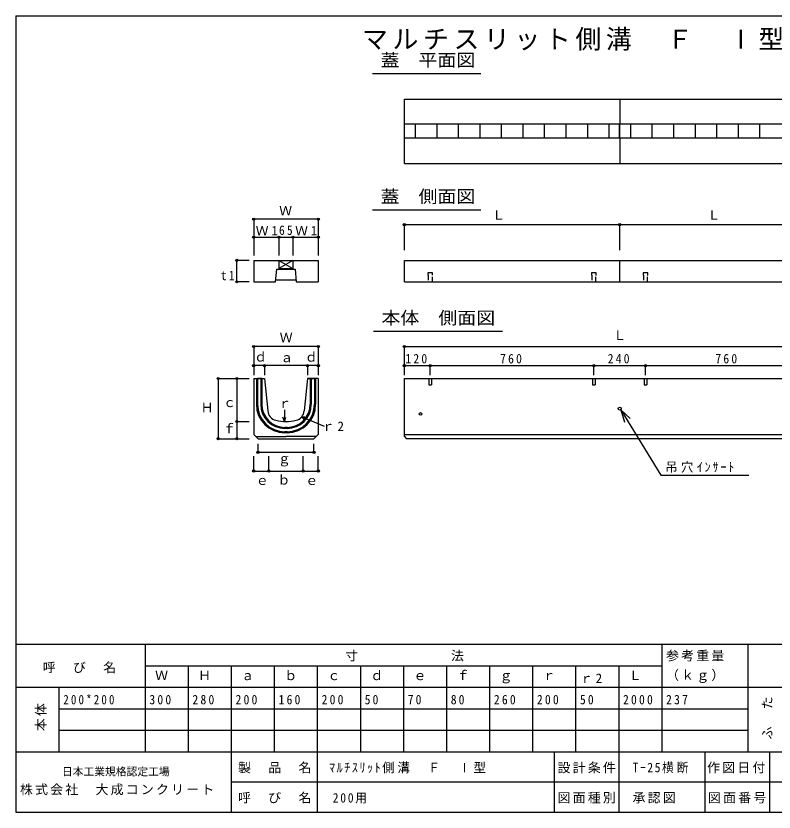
# Model space of a CAD drawing. Units: millimetres, scale not verified. Extents: x -2720 to 2680, y -1900 to 1800.
# Drawn here: x -2720 to 802, y -1900 to 1800 of the extents above; entities that cross this region are included whole.
import ezdxf
from ezdxf.enums import TextEntityAlignment as Align

# ---------------------------------------------------------------- set-up
doc = ezdxf.new("R2010")
doc.units = ezdxf.units.MM
doc.header["$LTSCALE"] = 20
doc.header["$PDMODE"] = 32
doc.header["$PDSIZE"] = 10
doc.linetypes.add('DASHED1', pattern=[1.8, 1.2, -0.6])
doc.linetypes.add('DASHED2', pattern=[3, 2, -1])
for name, color, linetype in [('0-1', 3, 'Continuous'), ('0-2', 7, 'Continuous'), ('0-F', 2, 'Continuous')]:
    doc.layers.add(name, color=color, linetype=linetype)
doc.styles.add('ＭＳ ゴシック', font='')
doc.styles.get('ＭＳ ゴシック').set_extended_font_data('MS Gothic')

msp = doc.modelspace()

# ---------------------------------------------------------------- linework, layer by layer
at = {"layer": '0-1'}
for p, q in [((-915.52, 1296.41), (-915.52, 1413.91)), ((-915.52, 1413.91), (1084.48, 1413.91)), ((84.48, 1413.91), (84.48, 1296.41)), ((1084.48, 1296.41), (-915.52, 1296.41)), ((-914.52, 1231.41), (-914.52, 1296.41)), ((-865.52, 1296.41), (-865.52, 1231.41)), ((-765.52, 1296.41), (-765.52, 1231.41)), ((-665.52, 1296.41), (-665.52, 1231.41)), ((-565.52, 1296.41), (-565.52, 1231.41)), ((-465.52, 1296.41), (-465.52, 1231.41)), ((-365.52, 1296.41), (-365.52, 1231.41)), ((-265.52, 1296.41), (-265.52, 1231.41)), ((-165.52, 1296.41), (-165.52, 1231.41)), ((-65.52, 1296.41), (-65.52, 1231.41)), ((34.48, 1296.41), (34.48, 1231.41)), ((83.48, 1231.41), (83.48, 1296.41)), ((85.48, 1231.41), (85.48, 1296.41)), ((134.48, 1296.41), (134.48, 1231.41)), ((234.48, 1296.41), (234.48, 1231.41)), ((334.48, 1296.41), (334.48, 1231.41)), ((434.48, 1296.41), (434.48, 1231.41)), ((534.48, 1296.41), (534.48, 1231.41)), ((634.48, 1296.41), (634.48, 1231.41)), ((734.48, 1296.41), (734.48, 1231.41)), ((1084.48, 1231.41), (-915.52, 1231.41)), ((-915.52, 1113.91), (-915.52, 1231.41)), ((84.48, 1231.41), (84.48, 1113.91)), ((-915.52, 1113.91), (1084.48, 1113.91)), ((-1615.52, 663.91), (-1315.52, 663.91)), ((-1615.52, 663.91), (-1615.52, 563.91)), ((-1498.02, 663.91), (-1498.02, 623.61)), ((-1498.02, 663.91), (-1433.02, 625.91)), ((-1433.02, 663.91), (-1498.02, 625.91)), ((-1433.02, 663.91), (-1433.02, 623.61)), ((-1315.52, 663.91), (-1315.52, 563.91)), ((84.48, 563.91), (84.48, 663.91)), ((-1513.52, 563.91), (-1508.52, 623.61)), ((-1508.52, 623.61), (-1422.52, 623.61)), ((-1498.02, 625.91), (-1433.02, 625.91)), ((-1422.52, 623.61), (-1417.52, 563.91)), ((-1615.52, 563.91), (-1602.41, 563.91)), ((-1602.41, 563.91), (-1513.52, 563.91)), ((-1512.77, 572.91), (-1418.28, 572.91)), ((-1417.52, 563.91), (-1315.52, 563.91)), ((-915.52, 563.91), (1084.48, 563.91)), ((-1615.52, 115.24), (-1615.52, -144.76)), ((-1615.52, 115.24), (-1600.63, 115.24)), ((-1603.02, 115.24), (-1578.02, 115.24)), ((-1603.02, 115.24), (-1598.02, 114.24)), ((-1603.02, 115.24), (-1603.02, -4.76)), ((-1600.63, 115.24), (-1565.52, 115.24)), ((-1583.02, 114.24), (-1598.02, 114.24)), ((-1598.02, 114.24), (-1598.02, -4.76)), ((-1578.02, 115.24), (-1583.02, 114.24)), ((-1583.02, 114.24), (-1583.02, -4.76)), ((-1578.02, 115.24), (-1578.02, -4.76)), ((-1565.52, 115.24), (-1550.44, -35.55)), ((-1365.52, 115.24), (-1380.6, -35.55)), ((-1365.52, 115.24), (-1350.63, 115.24)), ((-1315.52, 115.24), (-1365.52, 115.24)), ((-1328.02, 115.24), (-1353.02, 115.24)), ((-1353.02, 115.24), (-1348.02, 114.24)), ((-1353.02, 115.24), (-1353.02, -4.76)), ((-1348.02, 114.24), (-1333.02, 114.24)), ((-1348.02, 114.24), (-1348.02, -4.76)), ((-1328.02, 115.24), (-1333.02, 114.24)), ((-1333.02, 114.24), (-1333.02, -4.76)), ((-1328.02, 115.24), (-1328.02, -4.76)), ((-1315.52, 115.24), (-1315.52, -144.76)), ((-915.52, 115.24), (1084.48, 115.24)), ((-915.52, -154.76), (-915.52, 115.24)), ((-1615.52, -144.76), (-1595.52, -164.76)), ((-1460.52, -112.26), (-1470.52, -112.26)), ((-1460.52, -117.26), (-1470.52, -117.26)), ((-1460.52, -132.26), (-1470.52, -132.26)), ((-1460.52, -137.26), (-1470.52, -137.26)), ((-1335.52, -164.76), (-1315.52, -144.76)), ((-915.52, -144.76), (1084.48, -144.76)), ((-1605.52, -154.76), (-1465.52, -154.76)), ((-1595.52, -164.76), (-1335.52, -164.76)), ((-1325.52, -154.76), (-1465.52, -154.76)), ((-915.52, -154.76), (-905.52, -164.76)), ((1074.48, -164.76), (-905.52, -164.76))]:
    msp.add_line(p, q, dxfattribs=at)
at = {"layer": '0-1', "linetype": 'DASHED2'}
for p, q in [((-801.52, 115.24), (-801.52, 85.24)), ((-789.52, 115.24), (-789.52, 85.24)), ((-41.52, 115.24), (-41.52, 85.24)), ((-29.52, 115.24), (-29.52, 85.24)), ((198.48, 115.24), (198.48, 85.24)), ((210.48, 115.24), (210.48, 85.24)), ((-801.52, 85.24), (-789.52, 85.24)), ((-41.52, 85.24), (-29.52, 85.24)), ((198.48, 85.24), (210.48, 85.24))]:
    msp.add_line(p, q, dxfattribs=at)
at = {"layer": '0-1'}
msp.add_lwpolyline([(-915.52, 563.91), (-915.52, 663.91), (1084.48, 663.91)], dxfattribs=at)
at = {"layer": '0-1', "linetype": 'DASHED1'}
for points in [[(-785.52, 563.91), (-785.52, 595.91), (-784.52, 595.91), (-784.52, 605.91), (-806.52, 605.91), (-806.52, 595.91), (-805.52, 595.91), (-805.52, 563.91)], [(-25.52, 563.91), (-25.52, 595.91), (-24.52, 595.91), (-24.52, 605.91), (-46.52, 605.91), (-46.52, 595.91), (-45.52, 595.91), (-45.52, 563.91)], [(214.48, 563.91), (214.48, 595.91), (215.48, 595.91), (215.48, 605.91), (193.48, 605.91), (193.48, 595.91), (194.48, 595.91), (194.48, 563.91)]]:
    msp.add_lwpolyline(points, dxfattribs=at)
at = {"layer": '0-1'}
for centre, radius in [((84.48, -24.76), 7), ((-840.52, -49.76), 6)]:
    msp.add_circle(centre, radius, dxfattribs=at)
for centre, radius, start, end in [((-1470.52, -4.76), 132.5, 180, 270), ((-1470.52, -4.76), 127.5, 180, 270), ((-1470.52, -4.76), 112.5, 180, 270), ((-1470.52, -4.76), 107.5, 180, 270), ((-1500.68, -30.58), 50, 185.71, 256.44), ((-1460.52, -4.76), 112.5, 270, 0), ((-1460.52, -4.76), 107.5, 270, 0), ((-1460.52, -4.76), 127.5, 270, 0), ((-1460.52, -4.76), 132.5, 270, 0), ((-1430.35, -30.58), 50, 283.56, 354.29), ((-1465.52, 115.24), 200, 256.44, 283.56)]:
    msp.add_arc(centre, radius, start, end, dxfattribs=at)
at = {"layer": '0-2', "color": 2}
for p, q in [((-1063.02, 1532.98), (-560.23, 1532.98)), ((-1063.02, 899.2), (-560.23, 899.2)), ((-1058.94, 335.06), (-460.41, 335.06))]:
    msp.add_line(p, q, dxfattribs=at)
at = {"layer": '0-2'}
for p, q in [((-1315.52, 855.61), (-1615.52, 855.61)), ((-1615.52, 855.61), (-1615.52, 685.97)), ((-1315.52, 855.61), (-1315.52, 685.97)), ((-915.52, 830.13), (1084.48, 830.13)), ((-915.52, 711.63), (-915.52, 830.13)), ((84.48, 711.63), (84.48, 830.13)), ((-1615.52, 771.55), (-1498.02, 771.55)), ((-1615.52, 771.55), (-1615.52, 685.97)), ((-1498.02, 771.55), (-1498.02, 685.97)), ((-1498.02, 771.55), (-1433.02, 771.55)), ((-1433.02, 771.55), (-1433.02, 685.97)), ((-1433.02, 771.55), (-1315.52, 771.55)), ((-1315.52, 771.55), (-1315.52, 685.97)), ((-1635.82, 663.91), (-1693.99, 663.91)), ((-1315.52, 263.91), (-1615.52, 263.91)), ((-1615.52, 263.91), (-1615.52, 131.2)), ((-1315.52, 263.91), (-1315.52, 131.2)), ((-915.52, 131.2), (-915.52, 263.91)), ((-915.52, 263.91), (1084.48, 263.91)), ((-1565.52, 174.63), (-1615.52, 174.63)), ((-1615.52, 174.63), (-1615.52, 131.2)), ((-1365.52, 174.63), (-1565.52, 174.63)), ((-1565.52, 174.63), (-1565.52, 131.2)), ((-1315.52, 174.63), (-1365.52, 174.63)), ((-1365.52, 174.63), (-1365.52, 131.2)), ((-1315.52, 174.63), (-1315.52, 131.2)), ((-915.52, 174.63), (1084.48, 174.63)), ((-795.52, 131.2), (-795.52, 174.63)), ((-35.52, 131.2), (-35.52, 174.63)), ((204.48, 131.2), (204.48, 174.63)), ((-1780.9, 115.24), (-1780.9, -164.76)), ((-1780.9, 115.24), (-1635.82, 115.24)), ((-1693.99, 115.24), (-1693.99, -84.76)), ((-1693.99, 115.24), (-1635.82, 115.24)), ((89.17, -29.95), (132.69, -71.26)), ((89.17, -29.95), (106.21, -87.48)), ((-1473.17, -84.61), (-1480.7, -64.73)), ((-1392.98, -63.8), (-1378.57, -62.99)), ((-1693.99, -84.76), (-1635.82, -84.76)), ((-1693.99, -84.76), (-1693.99, -164.76)), ((-1780.9, -164.76), (-1635.82, -164.76)), ((-1693.99, -164.76), (-1635.82, -164.76)), ((-1595.52, -227.86), (-1595.52, -188.72)), ((-1335.52, -227.86), (-1335.52, -188.72)), ((-1615.52, -314.9), (-1615.52, -246.44)), ((-1595.52, -227.86), (-1335.52, -227.86)), ((-1545.52, -314.9), (-1545.52, -246.44)), ((-1385.52, -314.9), (-1385.52, -246.44)), ((-1315.52, -314.9), (-1315.52, -246.44)), ((-1615.52, -314.9), (-1545.52, -314.9)), ((-1545.52, -314.9), (-1385.52, -314.9)), ((-1385.52, -314.9), (-1315.52, -314.9)), ((-2720, -1120), (680, -1120)), ((-2120, -1120), (-2120, -1620)), ((280, -1120), (280, -1620)), ((680, -1120), (2680, -1120)), ((680, -1120), (680, -1620)), ((-2120, -1220), (280, -1220)), ((-1920, -1220), (-1920, -1620)), ((-1720, -1220), (-1720, -1620)), ((-1520, -1220), (-1520, -1620)), ((-1320, -1220), (-1320, -1620)), ((-1120, -1220), (-1120, -1620)), ((-920, -1220), (-920, -1620)), ((-720, -1220), (-720, -1620)), ((-520, -1220), (-520, -1620)), ((-320, -1220), (-320, -1620)), ((-120, -1220), (-120, -1620)), ((80, -1220), (80, -1620)), ((-2720, -1320), (680, -1320)), ((-2520, -1320), (-2520, -1620)), ((680, -1320), (2680, -1320)), ((-2520, -1420), (680, -1420)), ((-2520, -1520), (680, -1520))]:
    msp.add_line(p, q, dxfattribs=at)
for points in [[(-1635.82, 563.91), (-1693.99, 563.91), (-1693.99, 663.91)], [(-1473.17, -31.13), (-1473.17, -84.61), (-1465.64, -64.73)], [(89.17, -29.95), (275.33, -333.82), (683.91, -333.82)], [(-1286.05, -108.17), (-1392.98, -63.8), (-1383.38, -74.57)]]:
    msp.add_lwpolyline(points, dxfattribs=at)
for p in [(-1615.52, 855.61), (-1315.52, 855.61), (-915.52, 830.13), (84.48, 830.13), (-1615.52, 771.55), (-1498.02, 771.55), (-1433.02, 771.55), (-1315.52, 771.55), (-1693.99, 663.91), (-1693.99, 563.91), (-1615.52, 263.91), (-1315.52, 263.91), (-915.52, 263.91), (-1615.52, 174.63), (-1565.52, 174.63), (-1365.52, 174.63), (-1315.52, 174.63), (-915.52, 174.63), (-795.52, 174.63), (-35.52, 174.63), (204.48, 174.63), (-1780.9, 115.24), (-1693.99, 115.24), (-1693.99, -84.76), (-1780.9, -164.76), (-1693.99, -164.76), (-1595.52, -227.86), (-1335.52, -227.86), (-1615.52, -314.9), (-1545.52, -314.9), (-1385.52, -314.9), (-1315.52, -314.9)]:
    msp.add_point(p, dxfattribs=at)
at = {"layer": '0-F'}
for p, q in [((-2720, 1800), (-2720, -1900)), ((-2720, 1800), (2680, 1800)), ((-2720, -1620), (2680, -1620)), ((-1720, -1620), (-1720, -1900)), ((-1320, -1620), (-1320, -1900)), ((-220, -1620), (-220, -1900)), ((80, -1620), (80, -1900)), ((480, -1620), (480, -1900)), ((780, -1620), (780, -1900)), ((-1720, -1760), (1620, -1760)), ((-2720, -1900), (2680, -1900))]:
    msp.add_line(p, q, dxfattribs=at)

# ---------------------------------------------------------------- texts
at = {"layer": '0-2', "style": 'ＭＳ ゴシック', "width": 1.1}
for s, p in [('蓋\u3000平面図', (-1026.05, 1547.77)), ('蓋\u3000側面図', (-1026.05, 913.98)), ('本体\u3000側面図', (-1021.97, 349.85))]:
    msp.add_text(s, height=58.65, dxfattribs=at).set_placement(p, align=Align.BOTTOM_LEFT)
at = {"layer": '0-2', "style": 'ＭＳ ゴシック'}
for s, p in [('Ｗ', (-1497.22, 859.8)), ('Ｌ', (-507.66, 839.32)), ('Ｌ', (492.34, 839.32)), ('Ｌ', (55.23, 281.09)), ('Ｗ', (-1494.78, 270.1)), ('ｄ', (-1613.33, 180.63)), ('ａ', (-1491.96, 177.44)), ('ｄ', (-1378.13, 179.81)), ('Ｈ', (-1862.33, -55.3)), ('ｃ', (-1757.5, -31.22)), ('ｒ', (-1500.72, -34.87)), ('ｆ', (-1759.14, -152.64)), ('ｇ', (-1503.24, -291.84)), ('ｂ', (-1505.38, -391.29)), ('ｅ', (-1605.89, -393.15)), ('ｅ', (-1375.89, -393.15)), ('Ｗ', (-2073.45, -1300)), ('Ｈ', (-1873.45, -1300)), ('ａ', (-1673.45, -1300)), ('ｂ', (-1473.45, -1300)), ('ｃ', (-1273.45, -1300)), ('ｄ', (-1073.45, -1300)), ('ｅ', (-873.45, -1300)), ('ｆ', (-673.45, -1300)), ('ｇ', (-473.45, -1300)), ('ｒ', (-273.45, -1300)), ('Ｌ', (126.55, -1300))]:
    msp.add_text(s, height=43.99, dxfattribs=at).set_placement(p, align=Align.BOTTOM_LEFT)
at = {"layer": '0-2', "color": 3, "insert": (-1112.32, 1638.3), "char_height": 87.98, "attachment_point": 7, "style": 'ＭＳ ゴシック'}
msp.add_mtext('\\T1.18;マルチスリット側溝\u3000Ｆ\u3000Ⅰ型\u3000200用', dxfattribs=at)
at = {"layer": '0-2', "char_height": 43.99, "attachment_point": 7, "style": 'ＭＳ ゴシック'}
for s, insert in [('\\T1.22;Ｗ1', (-1606.38, 780.26)), ('\\T1.36;\\W0.9;65', (-1498.02, 781.55)), ('\\T1.22;Ｗ1', (-1423.44, 780.26)), ('\\T1.36;\\W0.9;t1', (-1767.96, 571.22)), ('\\T1.38;\\W0.9;120', (-911.02, 184.63)), ('\\T1.38;\\W0.9;760', (-471.02, 184.63)), ('\\T1.38;\\W0.9;240', (28.98, 184.63)), ('\\T1.38;\\W0.9;760', (528.98, 184.63)), ('\\T1.22;ｒ2', (-1299.31, -128.8)), ('\\T1.28;\\W0.95;吊穴ｲﾝｻｰﾄ', (296.58, -323.2)), ('\\T1.17;寸\u3000\u3000\u3000\u3000\u3000\u3000法', (-1190.57, -1200)), ('\\T1.17;参考重量', (300, -1200)), ('\\T1.17;呼\u3000び\u3000名', (-2595.35, -1254.61)), ('\\T1.22;ｒ2', (-100, -1300)), ('\\T1.17;（ｋｇ）', (300, -1300)), ('\\T1.39;\\W0.85;200*200', (-2500, -1400)), ('\\T1.38;\\W0.9;300', (-2100, -1400)), ('\\T1.38;\\W0.9;280', (-1900, -1400)), ('\\T1.38;\\W0.9;200', (-1700, -1400)), ('\\T1.38;\\W0.9;160', (-1500, -1400)), ('\\T1.38;\\W0.9;200', (-1300, -1400)), ('\\T1.36;\\W0.9;50', (-1100, -1400)), ('\\T1.36;\\W0.9;70', (-900, -1400)), ('\\T1.36;\\W0.9;80', (-700, -1400)), ('\\T1.38;\\W0.9;260', (-500, -1400)), ('\\T1.38;\\W0.9;200', (-300, -1400)), ('\\T1.36;\\W0.9;50', (-100, -1400)), ('\\T1.38;\\W0.9;2000', (100, -1400)), ('\\T1.38;\\W0.9;237', (300, -1400)), ('\\T1.3;\\W0.9;200用', (-1248.48, -1860.7))]:
    msp.add_mtext(s, dxfattribs=dict(at, insert=insert))
at = {"layer": '0-2', "char_height": 43.99, "attachment_point": 7, "rotation": 90, "style": 'ＭＳ ゴシック'}
for s, insert in [('\\T1.17;ふ\u3000た', (794.16, -1562.39)), ('\\T1.17;本体', (-2577.49, -1524.25))]:
    msp.add_mtext(s, dxfattribs=dict(at, insert=insert))
at = {"layer": '0-F', "color": 4, "style": 'ＭＳ ゴシック'}
msp.add_text('日本工業規格認定工場', height=36.66, dxfattribs=at).set_placement((-2506.22, -1741.22), align=Align.BOTTOM_LEFT)
at = {"layer": '0-F', "color": 7, "char_height": 43.99, "attachment_point": 7, "style": 'ＭＳ ゴシック'}
for s, insert in [('\\T1.17;製\u3000品\u3000名', (-1688.33, -1720)), ('\\T1.24;\\W0.95;ﾏﾙﾁｽﾘｯﾄ側溝\u3000Ｆ\u3000Ⅰ型', (-1265.82, -1720)), ('\\T1.17;設計条件', (-204.1, -1720)), ('\\T1.27;\\W0.9;Tｰ25横断', (144.38, -1720)), ('\\T1.17;作図日付', (490.71, -1720)), ('\\T1.17;株式会社\u3000大成コンクリート', (-2701.23, -1822.03)), ('\\T1.17;呼\u3000び\u3000名', (-1688.33, -1860)), ('\\T1.17;図面種別', (-204.1, -1860)), ('\\T1.17;承認図', (144.38, -1860)), ('\\T1.17;図面番号', (494.76, -1860))]:
    msp.add_mtext(s, dxfattribs=dict(at, insert=insert))

doc.saveas('drawing.dxf')
